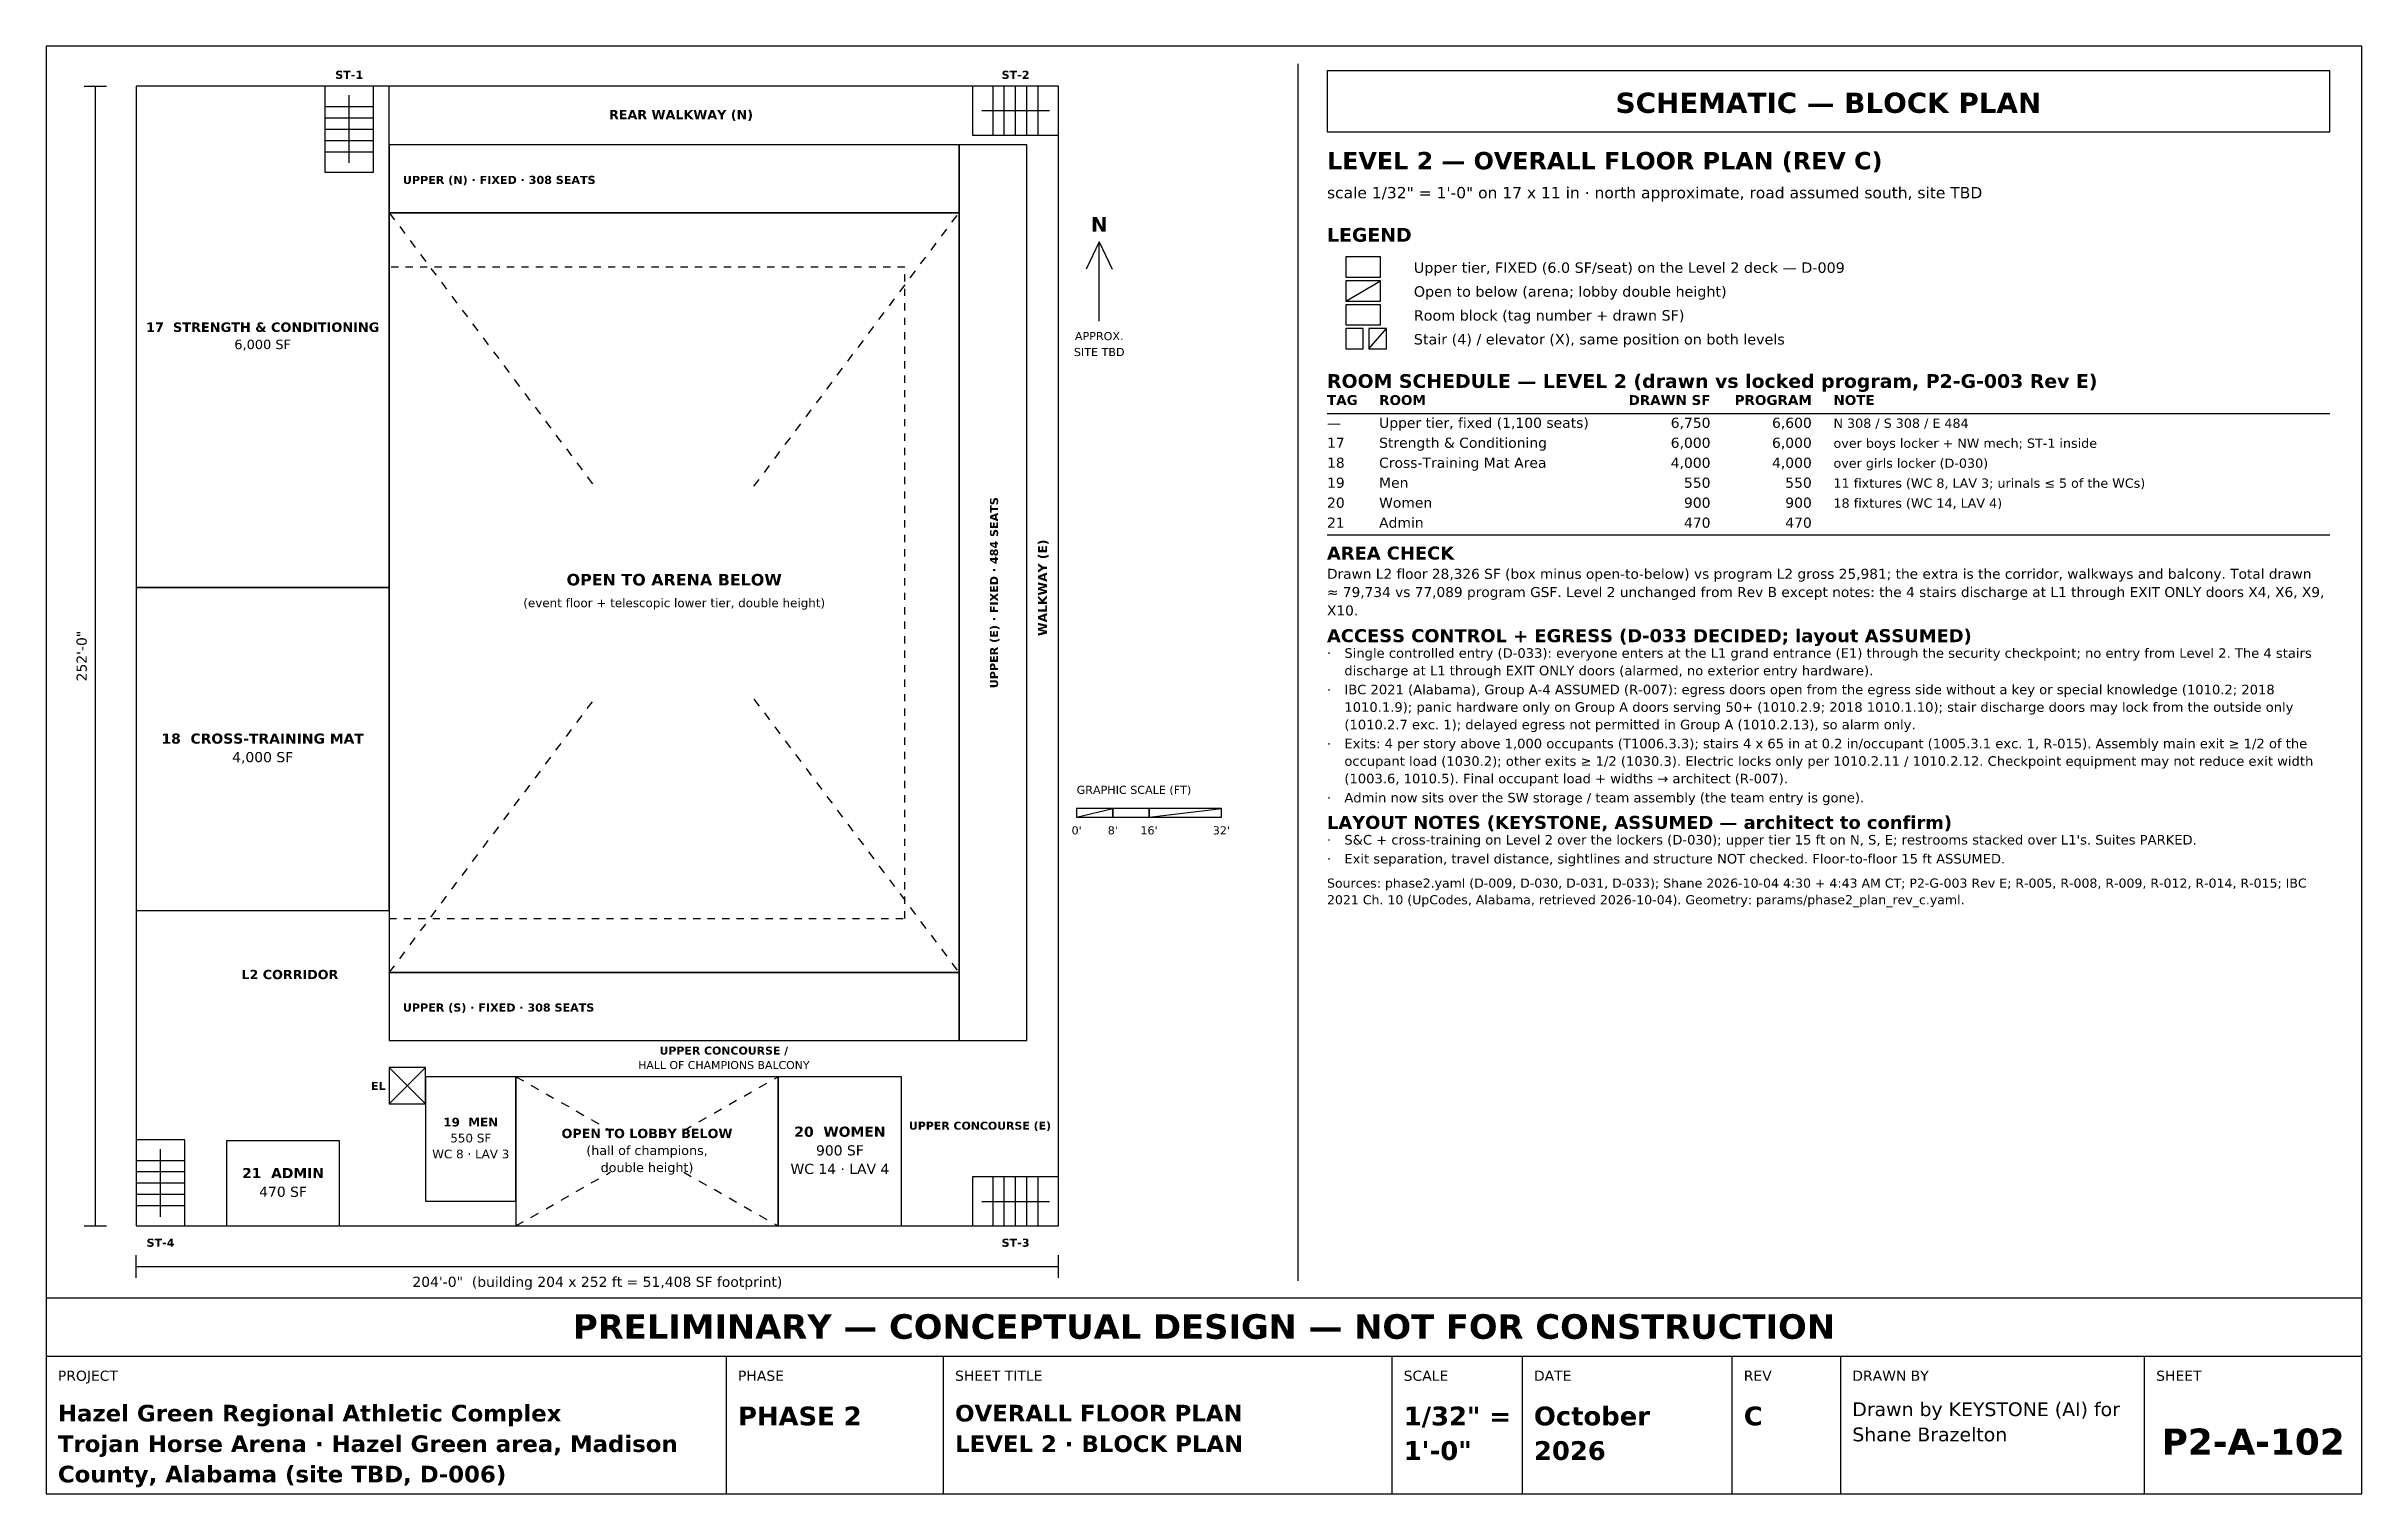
# Model space of a CAD drawing. Header units: inches. Extents: x 0.5 to 16.5, y 0.5 to 10.5.
import ezdxf
from ezdxf.enums import TextEntityAlignment as Align

# ---------------------------------------------------------------- set-up
doc = ezdxf.new("R2010")
doc.units = ezdxf.units.IN
doc.header["$MEASUREMENT"] = 0
for name, color, linetype in [('A-ANNO-DIMS', 7, 'Continuous'), ('A-ANNO-TABL', 7, 'Continuous'), ('A-ANNO-TEXT', 7, 'Continuous'), ('A-AREA-BLCK', 7, 'Continuous'), ('A-AREA-IDEN', 7, 'Continuous'), ('A-AREA-OPEN', 7, 'Continuous'), ('A-FLOR-STRS', 7, 'Continuous'), ('A-SEAT-FIXD', 7, 'Continuous'), ('A-WALL-BLDG', 7, 'Continuous'), ('G-ANNO-TTLB', 7, 'Continuous')]:
    doc.layers.add(name, color=color, linetype=linetype)
doc.styles.add('KS-BOLD', font='DejaVuSans-Bold.ttf')
doc.styles.add('KS-REG', font='DejaVuSans.ttf')

msp = doc.modelspace()

# ---------------------------------------------------------------- linework, layer by layer
at = {"layer": 'A-ANNO-DIMS'}
for p, q in [((0.761, 10.225), (0.917, 10.225)), ((0.839, 2.35), (0.839, 10.225)), ((7.776, 9.15), (7.686, 8.96)), ((7.776, 8.6), (7.776, 9.15)), ((7.776, 9.15), (7.866, 8.96)), ((7.62, 5.175), (7.87, 5.235)), ((8.12, 5.175), (8.62, 5.235)), ((0.761, 2.35), (0.917, 2.35)), ((1.12, 1.991), (1.12, 2.147)), ((7.495, 1.991), (7.495, 2.147)), ((1.12, 2.069), (7.495, 2.069))]:
    msp.add_line(p, q, dxfattribs=at)
for points in [[(7.62, 5.175), (7.87, 5.175), (7.87, 5.235), (7.62, 5.235)], [(7.87, 5.175), (8.12, 5.175), (8.12, 5.235), (7.87, 5.235)], [(8.12, 5.175), (8.62, 5.175), (8.62, 5.235), (8.12, 5.235)]]:
    msp.add_lwpolyline(points, close=True, dxfattribs=at)
at = {"layer": 'A-ANNO-TABL'}
for p, q in [((9.35, 7.962), (16.28, 7.962)), ((9.35, 7.124), (16.28, 7.124))]:
    msp.add_line(p, q, dxfattribs=at)
at = {"layer": 'A-ANNO-TEXT'}
for p, q in [((9.15, 1.97), (9.15, 10.38)), ((9.48, 8.74), (9.72, 8.88)), ((9.64, 8.41), (9.76, 8.55))]:
    msp.add_line(p, q, dxfattribs=at)
for points in [[(9.35, 9.91), (16.28, 9.91), (16.28, 10.33), (9.35, 10.33)], [(9.48, 8.905), (9.72, 8.905), (9.72, 9.045), (9.48, 9.045)], [(9.48, 8.74), (9.72, 8.74), (9.72, 8.88), (9.48, 8.88)], [(9.48, 8.575), (9.72, 8.575), (9.72, 8.715), (9.48, 8.715)], [(9.48, 8.41), (9.6, 8.41), (9.6, 8.55), (9.48, 8.55)], [(9.64, 8.41), (9.76, 8.41), (9.76, 8.55), (9.64, 8.55)]]:
    msp.add_lwpolyline(points, close=True, dxfattribs=at)
at = {"layer": 'A-AREA-BLCK'}
for points in [[(1.12, 6.762), (2.87, 6.762), (2.87, 10.225), (1.12, 10.225)], [(1.12, 4.53), (2.87, 4.53), (2.87, 6.762), (1.12, 6.762)], [(3.12, 2.522), (3.745, 2.522), (3.745, 3.381), (3.12, 3.381)], [(5.558, 2.35), (6.41, 2.35), (6.41, 3.381), (5.558, 3.381)], [(1.745, 2.35), (2.526, 2.35), (2.526, 2.938), (1.745, 2.938)]]:
    msp.add_lwpolyline(points, close=True, dxfattribs=at)
at = {"layer": 'A-AREA-OPEN'}
for p, q in [((2.87, 9.35), (2.906, 9.302)), ((6.758, 9.284), (6.794, 9.332)), ((2.942, 9.254), (2.978, 9.206)), ((3.014, 9.158), (3.05, 9.11)), ((6.614, 9.092), (6.65, 9.14)), ((6.686, 9.188), (6.722, 9.236)), ((2.87, 8.975), (2.87, 8.925)), ((2.933, 8.975), (2.883, 8.975)), ((3.033, 8.975), (2.983, 8.975)), ((3.133, 8.975), (3.083, 8.975)), ((3.086, 9.062), (3.122, 9.014)), ((3.158, 8.966), (3.194, 8.918)), ((3.233, 8.975), (3.183, 8.975)), ((3.333, 8.975), (3.283, 8.975)), ((3.433, 8.975), (3.383, 8.975)), ((3.533, 8.975), (3.483, 8.975)), ((3.633, 8.975), (3.583, 8.975)), ((3.733, 8.975), (3.683, 8.975)), ((3.833, 8.975), (3.783, 8.975)), ((3.933, 8.975), (3.883, 8.975)), ((4.033, 8.975), (3.983, 8.975)), ((4.133, 8.975), (4.083, 8.975)), ((4.232, 8.975), (4.183, 8.975)), ((4.332, 8.975), (4.282, 8.975)), ((4.432, 8.975), (4.382, 8.975)), ((4.532, 8.975), (4.482, 8.975)), ((4.632, 8.975), (4.582, 8.975)), ((4.732, 8.975), (4.682, 8.975)), ((4.832, 8.975), (4.782, 8.975)), ((4.932, 8.975), (4.882, 8.975)), ((5.032, 8.975), (4.982, 8.975)), ((5.132, 8.975), (5.082, 8.975)), ((5.232, 8.975), (5.182, 8.975)), ((5.332, 8.975), (5.282, 8.975)), ((5.433, 8.975), (5.383, 8.975)), ((5.532, 8.975), (5.482, 8.975)), ((5.633, 8.975), (5.582, 8.975)), ((5.732, 8.975), (5.683, 8.975)), ((5.833, 8.975), (5.782, 8.975)), ((5.933, 8.975), (5.883, 8.975)), ((6.032, 8.975), (5.982, 8.975)), ((6.133, 8.975), (6.083, 8.975)), ((6.232, 8.975), (6.183, 8.975)), ((6.333, 8.975), (6.282, 8.975)), ((6.433, 8.975), (6.383, 8.975)), ((6.433, 8.975), (6.433, 8.975)), ((6.542, 8.996), (6.578, 9.044)), ((2.87, 8.875), (2.87, 8.825)), ((3.23, 8.87), (3.266, 8.822)), ((6.398, 8.804), (6.434, 8.852)), ((6.433, 8.875), (6.433, 8.925)), ((6.433, 8.775), (6.433, 8.825)), ((6.47, 8.9), (6.506, 8.948)), ((2.87, 8.775), (2.87, 8.725)), ((2.87, 8.675), (2.87, 8.625)), ((3.302, 8.774), (3.338, 8.726)), ((3.374, 8.678), (3.41, 8.63)), ((6.254, 8.612), (6.29, 8.66)), ((6.326, 8.708), (6.362, 8.756)), ((6.433, 8.675), (6.433, 8.725)), ((2.87, 8.575), (2.87, 8.525)), ((3.446, 8.582), (3.482, 8.534)), ((3.518, 8.486), (3.554, 8.438)), ((6.182, 8.516), (6.218, 8.564)), ((6.433, 8.575), (6.433, 8.625)), ((6.433, 8.475), (6.433, 8.525)), ((2.87, 8.475), (2.87, 8.425)), ((2.87, 8.375), (2.87, 8.325)), ((3.59, 8.39), (3.626, 8.342)), ((6.038, 8.324), (6.074, 8.372)), ((6.11, 8.42), (6.146, 8.468)), ((6.433, 8.375), (6.433, 8.425)), ((6.433, 8.275), (6.433, 8.325)), ((2.87, 8.275), (2.87, 8.225)), ((2.87, 8.175), (2.87, 8.125)), ((3.662, 8.294), (3.698, 8.246)), ((3.734, 8.198), (3.77, 8.15)), ((5.894, 8.132), (5.93, 8.18)), ((5.966, 8.228), (6.002, 8.276)), ((6.433, 8.175), (6.433, 8.225)), ((2.87, 8.075), (2.87, 8.025)), ((3.806, 8.102), (3.842, 8.054)), ((3.878, 8.006), (3.914, 7.958)), ((5.822, 8.036), (5.858, 8.084)), ((6.433, 8.075), (6.433, 8.125)), ((6.433, 7.975), (6.433, 8.025)), ((2.87, 7.975), (2.87, 7.925)), ((2.87, 7.875), (2.87, 7.825)), ((3.95, 7.91), (3.986, 7.862)), ((5.678, 7.844), (5.714, 7.892)), ((5.75, 7.94), (5.786, 7.988)), ((6.433, 7.875), (6.433, 7.925)), ((2.87, 7.775), (2.87, 7.725)), ((4.022, 7.814), (4.058, 7.766)), ((4.094, 7.718), (4.13, 7.67)), ((5.534, 7.652), (5.57, 7.7)), ((5.606, 7.748), (5.642, 7.796)), ((6.433, 7.775), (6.433, 7.825)), ((6.433, 7.675), (6.433, 7.725)), ((2.87, 7.675), (2.87, 7.625)), ((2.87, 7.575), (2.87, 7.525)), ((4.166, 7.622), (4.202, 7.574)), ((4.238, 7.526), (4.274, 7.478)), ((5.462, 7.556), (5.498, 7.604)), ((6.433, 7.575), (6.433, 7.625)), ((6.433, 7.475), (6.433, 7.525)), ((2.87, 7.475), (2.87, 7.425)), ((2.87, 7.375), (2.87, 7.325)), ((5.39, 7.46), (5.426, 7.508)), ((6.433, 7.375), (6.433, 7.425)), ((2.87, 7.275), (2.87, 7.225)), ((6.433, 7.275), (6.433, 7.325)), ((6.433, 7.175), (6.433, 7.225)), ((2.87, 7.175), (2.87, 7.125)), ((2.87, 7.075), (2.87, 7.025)), ((6.433, 7.075), (6.433, 7.125)), ((2.87, 6.975), (2.87, 6.925)), ((6.433, 6.975), (6.433, 7.025)), ((6.433, 6.875), (6.433, 6.925)), ((2.87, 6.875), (2.87, 6.825)), ((2.87, 6.775), (2.87, 6.725)), ((6.433, 6.775), (6.433, 6.825)), ((6.433, 6.675), (6.433, 6.725)), ((2.87, 6.675), (2.87, 6.625)), ((2.87, 6.575), (2.87, 6.525)), ((6.433, 6.575), (6.433, 6.625)), ((2.87, 6.475), (2.87, 6.425)), ((6.433, 6.475), (6.433, 6.525)), ((6.433, 6.375), (6.433, 6.425)), ((2.87, 6.375), (2.87, 6.325)), ((2.87, 6.275), (2.87, 6.225)), ((6.433, 6.275), (6.433, 6.325)), ((2.87, 6.175), (2.87, 6.125)), ((6.433, 6.175), (6.433, 6.225)), ((6.433, 6.075), (6.433, 6.125)), ((2.87, 6.075), (2.87, 6.025)), ((2.87, 5.975), (2.87, 5.925)), ((4.238, 5.924), (4.274, 5.972)), ((5.39, 5.99), (5.426, 5.942)), ((6.433, 5.975), (6.433, 6.025)), ((6.433, 5.875), (6.433, 5.925)), ((2.87, 5.875), (2.87, 5.825)), ((2.87, 5.775), (2.87, 5.725)), ((4.094, 5.732), (4.13, 5.78)), ((4.166, 5.828), (4.202, 5.876)), ((5.462, 5.894), (5.498, 5.846)), ((5.534, 5.798), (5.57, 5.75)), ((6.433, 5.775), (6.433, 5.825)), ((2.87, 5.675), (2.87, 5.625)), ((4.022, 5.636), (4.058, 5.684)), ((5.606, 5.702), (5.642, 5.654)), ((5.678, 5.606), (5.714, 5.558)), ((6.433, 5.675), (6.433, 5.725)), ((6.433, 5.575), (6.433, 5.625)), ((2.87, 5.575), (2.87, 5.525)), ((2.87, 5.475), (2.87, 5.425)), ((3.878, 5.444), (3.914, 5.492)), ((3.95, 5.54), (3.986, 5.588)), ((5.75, 5.51), (5.786, 5.462)), ((6.433, 5.475), (6.433, 5.525)), ((2.87, 5.375), (2.87, 5.325)), ((3.734, 5.252), (3.77, 5.3)), ((3.806, 5.348), (3.842, 5.396)), ((5.822, 5.414), (5.858, 5.366)), ((5.894, 5.318), (5.93, 5.27)), ((6.433, 5.375), (6.433, 5.425)), ((6.433, 5.275), (6.433, 5.325)), ((2.87, 5.275), (2.87, 5.225)), ((2.87, 5.175), (2.87, 5.125)), ((3.662, 5.156), (3.698, 5.204)), ((5.966, 5.222), (6.002, 5.174)), ((6.038, 5.126), (6.074, 5.078)), ((6.433, 5.175), (6.433, 5.225)), ((6.433, 5.075), (6.433, 5.125)), ((2.87, 5.075), (2.87, 5.025)), ((2.87, 4.975), (2.87, 4.925)), ((3.518, 4.964), (3.554, 5.012)), ((3.59, 5.06), (3.626, 5.108)), ((6.11, 5.03), (6.146, 4.982)), ((6.433, 4.975), (6.433, 5.025)), ((2.87, 4.875), (2.87, 4.825)), ((3.374, 4.772), (3.41, 4.82)), ((3.446, 4.868), (3.482, 4.916)), ((6.182, 4.934), (6.218, 4.886)), ((6.254, 4.838), (6.29, 4.79)), ((6.433, 4.875), (6.433, 4.925)), ((6.433, 4.775), (6.433, 4.825)), ((2.87, 4.775), (2.87, 4.725)), ((2.87, 4.675), (2.87, 4.625)), ((3.302, 4.676), (3.338, 4.724)), ((6.326, 4.742), (6.362, 4.694)), ((6.398, 4.646), (6.434, 4.598)), ((6.433, 4.675), (6.433, 4.725)), ((2.87, 4.575), (2.87, 4.525)), ((3.158, 4.484), (3.194, 4.532)), ((3.23, 4.58), (3.266, 4.628)), ((6.433, 4.575), (6.433, 4.625)), ((6.433, 4.475), (6.433, 4.525)), ((6.47, 4.55), (6.506, 4.502)), ((2.87, 4.475), (2.92, 4.475)), ((2.87, 4.475), (2.87, 4.475)), ((2.97, 4.475), (3.02, 4.475)), ((3.014, 4.292), (3.05, 4.34)), ((3.07, 4.475), (3.12, 4.475)), ((3.086, 4.388), (3.122, 4.436)), ((3.17, 4.475), (3.22, 4.475)), ((3.27, 4.475), (3.32, 4.475)), ((3.37, 4.475), (3.42, 4.475)), ((3.47, 4.475), (3.52, 4.475)), ((3.57, 4.475), (3.62, 4.475)), ((3.67, 4.475), (3.72, 4.475)), ((3.77, 4.475), (3.82, 4.475)), ((3.87, 4.475), (3.92, 4.475)), ((3.97, 4.475), (4.02, 4.475)), ((4.07, 4.475), (4.12, 4.475)), ((4.17, 4.475), (4.22, 4.475)), ((4.27, 4.475), (4.32, 4.475)), ((4.37, 4.475), (4.42, 4.475)), ((4.47, 4.475), (4.52, 4.475)), ((4.57, 4.475), (4.62, 4.475)), ((4.67, 4.475), (4.72, 4.475)), ((4.77, 4.475), (4.82, 4.475)), ((4.87, 4.475), (4.92, 4.475)), ((4.97, 4.475), (5.02, 4.475)), ((5.07, 4.475), (5.12, 4.475)), ((5.17, 4.475), (5.22, 4.475)), ((5.27, 4.475), (5.32, 4.475)), ((5.37, 4.475), (5.42, 4.475)), ((5.47, 4.475), (5.52, 4.475)), ((5.57, 4.475), (5.62, 4.475)), ((5.67, 4.475), (5.72, 4.475)), ((5.77, 4.475), (5.82, 4.475)), ((5.87, 4.475), (5.92, 4.475)), ((5.97, 4.475), (6.02, 4.475)), ((6.07, 4.475), (6.12, 4.475)), ((6.17, 4.475), (6.22, 4.475)), ((6.27, 4.475), (6.32, 4.475)), ((6.37, 4.475), (6.42, 4.475)), ((6.542, 4.454), (6.578, 4.406)), ((6.614, 4.358), (6.65, 4.31)), ((2.942, 4.196), (2.978, 4.244)), ((6.686, 4.262), (6.722, 4.214)), ((6.758, 4.166), (6.794, 4.118)), ((2.87, 4.1), (2.906, 4.148)), ((3.745, 3.381), (3.797, 3.352)), ((5.531, 3.366), (5.558, 3.381)), ((3.849, 3.322), (3.901, 3.292)), ((3.954, 3.263), (4.006, 3.233)), ((4.058, 3.203), (4.11, 3.174)), ((5.218, 3.188), (5.27, 3.218)), ((5.322, 3.247), (5.374, 3.277)), ((5.426, 3.307), (5.479, 3.336)), ((4.162, 3.144), (4.214, 3.114)), ((4.266, 3.085), (4.319, 3.055)), ((5.009, 3.069), (5.061, 3.099)), ((5.114, 3.129), (5.166, 3.158)), ((4.371, 3.025), (4.397, 3.01)), ((4.905, 3.01), (4.957, 3.04)), ((4.371, 2.706), (4.397, 2.721)), ((4.905, 2.721), (4.957, 2.692)), ((4.162, 2.587), (4.214, 2.617)), ((4.266, 2.647), (4.319, 2.676)), ((5.009, 2.662), (5.061, 2.632)), ((5.114, 2.603), (5.166, 2.573)), ((3.849, 2.409), (3.901, 2.439)), ((3.954, 2.469), (4.006, 2.498)), ((4.058, 2.528), (4.11, 2.558)), ((5.218, 2.543), (5.27, 2.514)), ((5.322, 2.484), (5.374, 2.454)), ((5.426, 2.425), (5.479, 2.395)), ((3.745, 2.35), (3.797, 2.38)), ((5.531, 2.365), (5.558, 2.35))]:
    msp.add_line(p, q, dxfattribs=at)
for points in [[(2.87, 4.1), (6.808, 4.1), (6.808, 9.35), (2.87, 9.35)], [(3.745, 2.35), (5.558, 2.35), (5.558, 3.381), (3.745, 3.381)]]:
    msp.add_lwpolyline(points, close=True, dxfattribs=at)
at = {"layer": 'A-FLOR-STRS'}
for p, q in [((2.425, 10.084), (2.762, 10.084)), ((2.593, 9.694), (2.593, 10.162)), ((7.042, 9.887), (7.042, 10.225)), ((7.12, 9.887), (7.12, 10.225)), ((7.198, 9.887), (7.198, 10.225)), ((7.276, 9.887), (7.276, 10.225)), ((7.354, 9.887), (7.354, 10.225)), ((2.425, 10.006), (2.762, 10.006)), ((2.425, 9.928), (2.762, 9.928)), ((6.964, 10.056), (7.433, 10.056)), ((2.425, 9.85), (2.762, 9.85)), ((2.425, 9.772), (2.762, 9.772)), ((2.87, 3.194), (3.12, 3.444)), ((2.87, 3.444), (3.12, 3.194)), ((1.289, 2.413), (1.289, 2.881)), ((1.12, 2.803), (1.458, 2.803)), ((1.12, 2.725), (1.458, 2.725)), ((1.12, 2.647), (1.458, 2.647)), ((1.12, 2.569), (1.458, 2.569)), ((7.042, 2.35), (7.042, 2.688)), ((7.12, 2.35), (7.12, 2.688)), ((7.198, 2.35), (7.198, 2.688)), ((7.276, 2.35), (7.276, 2.688)), ((7.354, 2.35), (7.354, 2.688)), ((1.12, 2.491), (1.458, 2.491)), ((6.964, 2.519), (7.433, 2.519))]:
    msp.add_line(p, q, dxfattribs=at)
for points in [[(2.425, 9.631), (2.762, 9.631), (2.762, 10.225), (2.425, 10.225)], [(6.901, 9.887), (7.495, 9.887), (7.495, 10.225), (6.901, 10.225)], [(2.87, 3.194), (3.12, 3.194), (3.12, 3.444), (2.87, 3.444)], [(1.12, 2.35), (1.458, 2.35), (1.458, 2.944), (1.12, 2.944)], [(6.901, 2.35), (7.495, 2.35), (7.495, 2.688), (6.901, 2.688)]]:
    msp.add_lwpolyline(points, close=True, dxfattribs=at)
at = {"layer": 'A-SEAT-FIXD'}
for points in [[(2.87, 9.35), (6.808, 9.35), (6.808, 9.819), (2.87, 9.819)], [(6.808, 3.631), (7.276, 3.631), (7.276, 9.819), (6.808, 9.819)], [(2.87, 3.631), (6.808, 3.631), (6.808, 4.1), (2.87, 4.1)]]:
    msp.add_lwpolyline(points, close=True, dxfattribs=at)
at = {"layer": 'A-WALL-BLDG'}
msp.add_lwpolyline([(1.12, 2.35), (7.495, 2.35), (7.495, 10.225), (1.12, 10.225)], close=True, dxfattribs=at)
at = {"layer": 'G-ANNO-TTLB'}
for p, q in [((0.5, 1.45), (16.5, 1.45)), ((5.2, 0.5), (5.2, 1.45)), ((6.7, 0.5), (6.7, 1.45)), ((9.8, 0.5), (9.8, 1.45)), ((10.7, 0.5), (10.7, 1.45)), ((12.15, 0.5), (12.15, 1.45)), ((12.9, 0.5), (12.9, 1.45)), ((15, 0.5), (15, 1.45))]:
    msp.add_line(p, q, dxfattribs=at)
for points in [[(0.5, 0.5), (16.5, 0.5), (16.5, 10.5), (0.5, 10.5)], [(0.5, 1.45), (16.5, 1.45), (16.5, 1.85), (0.5, 1.85)]]:
    msp.add_lwpolyline(points, close=True, dxfattribs=at)

# ---------------------------------------------------------------- texts
at = {"layer": 'A-ANNO-DIMS'}
for s, height, style, p in [('N', 0.1, 'KS-BOLD', (7.776, 9.22)), ('APPROX.', 0.056, 'KS-REG', (7.776, 8.47)), ('SITE TBD', 0.056, 'KS-REG', (7.776, 8.36)), ("0'", 0.056, 'KS-REG', (7.62, 5.055)), ("8'", 0.056, 'KS-REG', (7.87, 5.055)), ("16'", 0.056, 'KS-REG', (8.12, 5.055)), ("32'", 0.056, 'KS-REG', (8.62, 5.055)), ('204\'-0"  (building 204 x 252 ft = 51,408 SF footprint)', 0.07, 'KS-REG', (4.308, 1.929))]:
    msp.add_text(s, height=height, dxfattribs=dict(at, style=style)).set_placement(p, align=Align.CENTER)
at = {"layer": 'A-ANNO-DIMS', "style": 'KS-REG'}
msp.add_text('252\'-0"', height=0.07, rotation=90, dxfattribs=at).set_placement((0.779, 6.287), align=Align.CENTER)
msp.add_text('GRAPHIC SCALE (FT)', height=0.056, dxfattribs=at).set_placement((7.62, 5.335))
at = {"layer": 'A-ANNO-TABL'}
for s, height, style, p in [('TAG', 0.068, 'KS-BOLD', (9.35, 8.022)), ('ROOM', 0.068, 'KS-BOLD', (9.71, 8.022)), ('NOTE', 0.068, 'KS-BOLD', (12.85, 8.022)), ('—', 0.07, 'KS-REG', (9.35, 7.864)), ('Upper tier, fixed (1,100 seats)', 0.07, 'KS-REG', (9.71, 7.864)), ('N 308 / S 308 / E 484', 0.064, 'KS-REG', (12.85, 7.864)), ('17', 0.07, 'KS-REG', (9.35, 7.726)), ('Strength & Conditioning', 0.07, 'KS-REG', (9.71, 7.726)), ('over boys locker + NW mech; ST-1 inside', 0.064, 'KS-REG', (12.85, 7.726)), ('18', 0.07, 'KS-REG', (9.35, 7.588)), ('19', 0.07, 'KS-REG', (9.35, 7.45)), ('Cross-Training Mat Area', 0.07, 'KS-REG', (9.71, 7.588)), ('Men', 0.07, 'KS-REG', (9.71, 7.45)), ('over girls locker (D-030)', 0.064, 'KS-REG', (12.85, 7.588)), ('20', 0.07, 'KS-REG', (9.35, 7.312)), ('Women', 0.07, 'KS-REG', (9.71, 7.312)), ('11 fixtures (WC 8, LAV 3; urinals ≤ 5 of the WCs)', 0.064, 'KS-REG', (12.85, 7.45)), ('18 fixtures (WC 14, LAV 4)', 0.064, 'KS-REG', (12.85, 7.312)), ('21', 0.07, 'KS-REG', (9.35, 7.174)), ('Admin', 0.07, 'KS-REG', (9.71, 7.174))]:
    msp.add_text(s, height=height, dxfattribs=dict(at, style=style)).set_placement(p)
for s, height, style, p in [('DRAWN SF', 0.068, 'KS-BOLD', (12, 8.022)), ('PROGRAM', 0.068, 'KS-BOLD', (12.7, 8.022)), ('6,750', 0.07, 'KS-REG', (12, 7.864)), ('6,600', 0.07, 'KS-REG', (12.7, 7.864)), ('6,000', 0.07, 'KS-REG', (12, 7.726)), ('6,000', 0.07, 'KS-REG', (12.7, 7.726)), ('4,000', 0.07, 'KS-REG', (12, 7.588)), ('550', 0.07, 'KS-REG', (12, 7.45)), ('4,000', 0.07, 'KS-REG', (12.7, 7.588)), ('550', 0.07, 'KS-REG', (12.7, 7.45)), ('900', 0.07, 'KS-REG', (12, 7.312)), ('900', 0.07, 'KS-REG', (12.7, 7.312)), ('470', 0.07, 'KS-REG', (12, 7.174)), ('470', 0.07, 'KS-REG', (12.7, 7.174))]:
    msp.add_text(s, height=height, dxfattribs=dict(at, style=style)).set_placement(p, align=Align.RIGHT)
at = {"layer": 'A-ANNO-TEXT', "style": 'KS-BOLD'}
msp.add_text('SCHEMATIC — BLOCK PLAN', height=0.14, dxfattribs=at).set_placement((12.815, 10.04), align=Align.CENTER)
at = {"layer": 'A-ANNO-TEXT'}
for s, height, style, p in [('LEVEL 2 — OVERALL FLOOR PLAN (REV C)', 0.12, 'KS-BOLD', (9.35, 9.65)), ('scale 1/32" = 1\'-0" on 17 x 11 in · north approximate, road assumed south, site TBD', 0.078, 'KS-REG', (9.35, 9.45)), ('LEGEND', 0.095, 'KS-BOLD', (9.35, 9.15)), ('Upper tier, FIXED (6.0 SF/seat) on the Level 2 deck — D-009', 0.072, 'KS-REG', (9.95, 8.935)), ('Open to below (arena; lobby double height)', 0.072, 'KS-REG', (9.95, 8.77)), ('Room block (tag number + drawn SF)', 0.072, 'KS-REG', (9.95, 8.605)), ('Stair (4) / elevator (X), same position on both levels', 0.072, 'KS-REG', (9.95, 8.44)), ('ROOM SCHEDULE — LEVEL 2 (drawn vs locked program, P2-G-003 Rev E)', 0.095, 'KS-BOLD', (9.35, 8.14)), ('AREA CHECK', 0.09, 'KS-BOLD', (9.35, 6.954)), ('Drawn L2 floor 28,326 SF (box minus open-to-below) vs program L2 gross 25,981; the extra is the corridor, walkways and balcony. Total drawn', 0.069, 'KS-REG', (9.35, 6.821)), ('≈ 79,734 vs 77,089 program GSF. Level 2 unchanged from Rev B except notes: the 4 stairs discharge at L1 through EXIT ONLY doors X4, X6, X9,', 0.069, 'KS-REG', (9.35, 6.695)), ('X10.', 0.069, 'KS-REG', (9.35, 6.568)), ('ACCESS CONTROL + EGRESS (D-033 DECIDED; layout ASSUMED)', 0.09, 'KS-BOLD', (9.35, 6.383)), ('·', 0.066, 'KS-REG', (9.35, 6.275)), ('Single controlled entry (D-033): everyone enters at the L1 grand entrance (E1) through the security checkpoint; no entry from Level 2. The 4 stairs', 0.066, 'KS-REG', (9.47, 6.275)), ('discharge at L1 through EXIT ONLY doors (alarmed, no exterior entry hardware).', 0.066, 'KS-REG', (9.47, 6.154)), ('IBC 2021 (Alabama), Group A-4 ASSUMED (R-007): egress doors open from the egress side without a key or special knowledge (1010.2; 2018', 0.066, 'KS-REG', (9.47, 6.023)), ('·', 0.066, 'KS-REG', (9.35, 6.023)), ('1010.1.9); panic hardware only on Group A doors serving 50+ (1010.2.9; 2018 1010.1.10); stair discharge doors may lock from the outside only', 0.066, 'KS-REG', (9.47, 5.902)), ('(1010.2.7 exc. 1); delayed egress not permitted in Group A (1010.2.13), so alarm only.', 0.066, 'KS-REG', (9.47, 5.781)), ('·', 0.066, 'KS-REG', (9.35, 5.65)), ('Exits: 4 per story above 1,000 occupants (T1006.3.3); stairs 4 x 65 in at 0.2 in/occupant (1005.3.1 exc. 1, R-015). Assembly main exit ≥ 1/2 of the', 0.066, 'KS-REG', (9.47, 5.65)), ('occupant load (1030.2); other exits ≥ 1/2 (1030.3). Electric locks only per 1010.2.11 / 1010.2.12. Checkpoint equipment may not reduce exit width', 0.066, 'KS-REG', (9.47, 5.529)), ('(1003.6, 1010.5). Final occupant load + widths → architect (R-007).', 0.066, 'KS-REG', (9.47, 5.408)), ('·', 0.066, 'KS-REG', (9.35, 5.276)), ('Admin now sits over the SW storage / team assembly (the team entry is gone).', 0.066, 'KS-REG', (9.47, 5.276)), ('LAYOUT NOTES (KEYSTONE, ASSUMED — architect to confirm)', 0.09, 'KS-BOLD', (9.35, 5.093)), ('·', 0.066, 'KS-REG', (9.35, 4.985)), ("S&C + cross-training on Level 2 over the lockers (D-030); upper tier 15 ft on N, S, E; restrooms stacked over L1's. Suites PARKED.", 0.066, 'KS-REG', (9.47, 4.985)), ('·', 0.066, 'KS-REG', (9.35, 4.854)), ('Exit separation, travel distance, sightlines and structure NOT checked. Floor-to-floor 15 ft ASSUMED.', 0.066, 'KS-REG', (9.47, 4.854)), ('Sources: phase2.yaml (D-009, D-030, D-031, D-033); Shane 2026-10-04 4:30 + 4:43 AM CT; P2-G-003 Rev E; R-005, R-008, R-009, R-012, R-014, R-015; IBC', 0.063, 'KS-REG', (9.35, 4.687)), ('2021 Ch. 10 (UpCodes, Alabama, retrieved 2026-10-04). Geometry: params/phase2_plan_rev_c.yaml.', 0.063, 'KS-REG', (9.35, 4.572))]:
    msp.add_text(s, height=height, dxfattribs=dict(at, style=style)).set_placement(p)
at = {"layer": 'A-AREA-IDEN'}
for s, height, style, p in [('ST-1', 0.056, 'KS-BOLD', (2.593, 10.275)), ('ST-2', 0.056, 'KS-BOLD', (7.198, 10.275)), ('REAR WALKWAY (N)', 0.064, 'KS-BOLD', (4.886, 9.996)), ('17  STRENGTH & CONDITIONING', 0.065, 'KS-BOLD', (1.995, 8.527)), ('6,000 SF', 0.065, 'KS-REG', (1.995, 8.408)), ('OPEN TO ARENA BELOW', 0.08, 'KS-BOLD', (4.839, 6.775)), ('(event floor + telescopic lower tier, double height)', 0.06, 'KS-REG', (4.839, 6.625)), ('18  CROSS-TRAINING MAT', 0.07, 'KS-BOLD', (1.995, 5.682)), ('4,000 SF', 0.07, 'KS-REG', (1.995, 5.554)), ('L2 CORRIDOR', 0.064, 'KS-BOLD', (2.183, 4.055)), ('UPPER CONCOURSE /', 0.055, 'KS-BOLD', (5.182, 3.534)), ('HALL OF CHAMPIONS BALCONY', 0.055, 'KS-REG', (5.182, 3.434)), ('19  MEN', 0.06, 'KS-BOLD', (3.433, 3.037)), ('UPPER CONCOURSE (E)', 0.055, 'KS-BOLD', (6.952, 3.015)), ('550 SF', 0.06, 'KS-REG', (3.433, 2.927)), ('OPEN TO LOBBY BELOW', 0.064, 'KS-BOLD', (4.651, 2.957)), ('(hall of champions,', 0.064, 'KS-REG', (4.651, 2.84)), ('20  WOMEN', 0.07, 'KS-BOLD', (5.984, 2.966)), ('900 SF', 0.07, 'KS-REG', (5.984, 2.837)), ('21  ADMIN', 0.07, 'KS-BOLD', (2.136, 2.68)), ('WC 8 · LAV 3', 0.06, 'KS-REG', (3.433, 2.817)), ('double height)', 0.064, 'KS-REG', (4.651, 2.722)), ('WC 14 · LAV 4', 0.07, 'KS-REG', (5.984, 2.709)), ('470 SF', 0.07, 'KS-REG', (2.136, 2.551)), ('ST-4', 0.056, 'KS-BOLD', (1.289, 2.206)), ('ST-3', 0.056, 'KS-BOLD', (7.198, 2.206))]:
    msp.add_text(s, height=height, dxfattribs=dict(at, style=style)).set_placement(p, align=Align.CENTER)
at = {"layer": 'A-AREA-IDEN', "style": 'KS-BOLD'}
for s, p in [('UPPER (N) · FIXED · 308 SEATS', (2.964, 9.549)), ('UPPER (S) · FIXED · 308 SEATS', (2.964, 3.831))]:
    msp.add_text(s, height=0.056, dxfattribs=at).set_placement(p)
for s, height, p in [('UPPER (E) · FIXED · 484 SEATS', 0.056, (7.077, 6.725)), ('WALKWAY (E)', 0.062, (7.416, 6.759))]:
    msp.add_text(s, height=height, rotation=90, dxfattribs=at).set_placement(p, align=Align.CENTER)
msp.add_text('EL', height=0.056, dxfattribs=at).set_placement((2.845, 3.289), align=Align.RIGHT)
at = {"layer": 'G-ANNO-TTLB', "style": 'KS-BOLD'}
for s, height, p in [('PRELIMINARY — CONCEPTUAL DESIGN — NOT FOR CONSTRUCTION', 0.17, (8.5, 1.57)), ('P2-A-102', 0.18, (15.75, 0.77))]:
    msp.add_text(s, height=height, dxfattribs=at).set_placement(p, align=Align.CENTER)
at = {"layer": 'G-ANNO-TTLB'}
for s, height, style, p in [('PROJECT', 0.07, 'KS-REG', (0.58, 1.28)), ('PHASE', 0.07, 'KS-REG', (5.28, 1.28)), ('SHEET TITLE', 0.07, 'KS-REG', (6.78, 1.28)), ('SCALE', 0.07, 'KS-REG', (9.88, 1.28)), ('DATE', 0.07, 'KS-REG', (10.78, 1.28)), ('REV', 0.07, 'KS-REG', (12.23, 1.28)), ('DRAWN BY', 0.07, 'KS-REG', (12.98, 1.28)), ('SHEET', 0.07, 'KS-REG', (15.08, 1.28)), ('Drawn by KEYSTONE (AI) for', 0.095, 'KS-REG', (12.98, 1.036)), ('Hazel Green Regional Athletic Complex', 0.115, 'KS-BOLD', (0.58, 0.999)), ('PHASE 2', 0.13, 'KS-BOLD', (5.28, 0.972)), ('OVERALL FLOOR PLAN', 0.115, 'KS-BOLD', (6.78, 0.999)), ('1/32" =', 0.13, 'KS-BOLD', (9.88, 0.972)), ('October', 0.13, 'KS-BOLD', (10.78, 0.972)), ('C', 0.13, 'KS-BOLD', (12.23, 0.972)), ('Shane Brazelton', 0.095, 'KS-REG', (12.98, 0.862)), ('Trojan Horse Arena · Hazel Green area, Madison', 0.115, 'KS-BOLD', (0.58, 0.788)), ('LEVEL 2 · BLOCK PLAN', 0.115, 'KS-BOLD', (6.78, 0.788)), ('1\'-0"', 0.13, 'KS-BOLD', (9.88, 0.733)), ('2026', 0.13, 'KS-BOLD', (10.78, 0.733)), ('County, Alabama (site TBD, D-006)', 0.115, 'KS-BOLD', (0.58, 0.578))]:
    msp.add_text(s, height=height, dxfattribs=dict(at, style=style)).set_placement(p)

doc.saveas('drawing.dxf')
